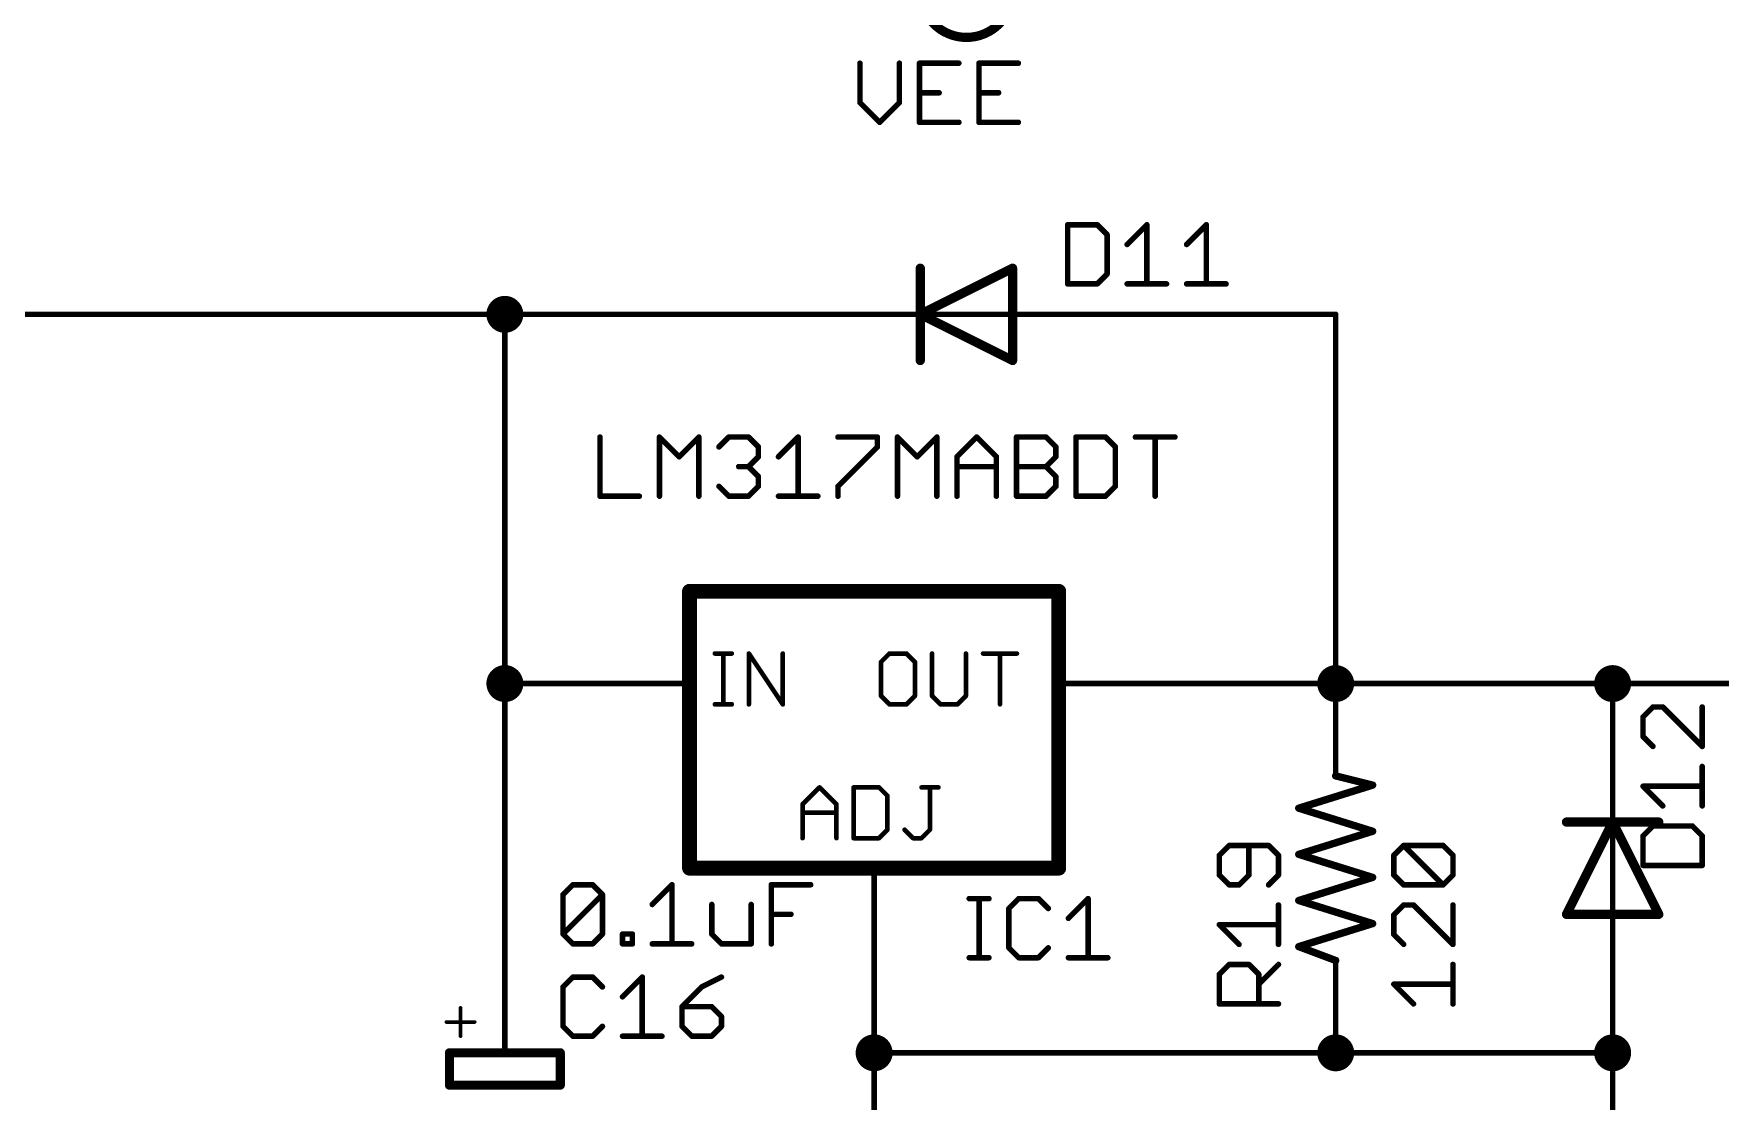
# Model space of a CAD drawing. Extents: x -40 to 215, y -109 to 87.
# Drawn here: x 121.66 to 168.06, y -41.97 to -12.6 of the extents above; entities that cross this region are included whole.
import ezdxf

# ---------------------------------------------------------------- set-up
doc = ezdxf.new("R2010")
doc.units = 0
for name, color, linetype in [('91', 94, 'CONTINUOUS'), ('94', 14, 'CONTINUOUS'), ('95', 251, 'CONTINUOUS'), ('96', 251, 'CONTINUOUS')]:
    doc.layers.add(name, color=color, linetype=linetype)

msp = doc.modelspace()

# ---------------------------------------------------------------- linework, layer by layer
at = {"layer": '91'}
for points, const_width in [([(134.62, -20.574, 1), (134.62, -20.066, 1), (134.62, -20.574)], 0.508), ([(134.62, -20.2819, 1), (134.62, -20.3581)], 0.0762), ([(134.6581, -20.32, 1), (134.5819, -20.32)], 0.0762), ([(134.62, -20.3581, 1), (134.62, -20.2819)], 0.0762), ([(144.78, -20.3581, 1), (144.78, -20.2819)], 0.0762), ([(149.86, -20.2819, 1), (149.86, -20.3581)], 0.0762), ([(157.5181, -20.32, 1), (157.4419, -20.32)], 0.0762), ([(157.48, -20.3581, 1), (157.48, -20.2819)], 0.0762), ([(134.62, -30.734, 1), (134.62, -30.226, 1), (134.62, -30.734)], 0.508), ([(157.48, -30.734, 1), (157.48, -30.226, 1), (157.48, -30.734)], 0.508), ([(165.1, -30.734, 1), (165.1, -30.226, 1), (165.1, -30.734)], 0.508), ([(134.62, -30.4419, 1), (134.62, -30.5181)], 0.0762), ([(134.6581, -30.48, 1), (134.5819, -30.48)], 0.0762), ([(134.5819, -30.48, 1), (134.6581, -30.48)], 0.0762), ([(137.16, -30.5181, 1), (137.16, -30.4419)], 0.0762), ([(152.4, -30.4419, 1), (152.4, -30.5181)], 0.0762), ([(157.48, -30.4419, 1), (157.48, -30.5181)], 0.0762), ([(157.4419, -30.48, 1), (157.5181, -30.48)], 0.0762), ([(157.48, -30.5181, 1), (157.48, -30.4419)], 0.0762), ([(165.1381, -30.48, 1), (165.0619, -30.48)], 0.0762), ([(165.1, -30.4419, 1), (165.1, -30.5181)], 0.0762), ([(165.1, -30.5181, 1), (165.1, -30.4419)], 0.0762), ([(165.0619, -33.02, 1), (165.1381, -33.02)], 0.0762), ([(144.8181, -38.1, 1), (144.7419, -38.1)], 0.0762), ([(165.1381, -38.1, 1), (165.0619, -38.1)], 0.0762), ([(134.5819, -38.1, 1), (134.6581, -38.1)], 0.0762), ([(144.78, -40.894, 1), (144.78, -40.386, 1), (144.78, -40.894)], 0.508), ([(157.48, -40.894, 1), (157.48, -40.386, 1), (157.48, -40.894)], 0.508), ([(165.1, -40.894, 1), (165.1, -40.386, 1), (165.1, -40.894)], 0.508), ([(144.78, -40.6019, 1), (144.78, -40.6781)], 0.0762), ([(144.7419, -40.64, 1), (144.8181, -40.64)], 0.0762), ([(157.48, -40.6019, 1), (157.48, -40.6781)], 0.0762), ([(157.48, -40.6781, 1), (157.48, -40.6019)], 0.0762), ([(165.1381, -40.64, 1), (165.0619, -40.64)], 0.0762), ([(165.0619, -40.64, 1), (165.1381, -40.64)], 0.0762), ([(165.1, -40.6781, 1), (165.1, -40.6019)], 0.0762)]:
    msp.add_lwpolyline(points, format="xyb", dxfattribs=dict(at, const_width=const_width))
at = {"layer": '91', "const_width": 0.1524}
for points in [[(111.76, -20.32), (134.62, -20.32)], [(144.78, -20.32), (134.62, -20.32)], [(134.62, -20.32), (134.62, -30.48)], [(149.86, -20.32), (157.48, -20.32)], [(157.48, -20.32), (157.48, -30.48)], [(137.16, -30.48), (134.62, -30.48)], [(134.62, -30.48), (134.62, -38.1)], [(152.4, -30.48), (157.48, -30.48)], [(157.48, -30.48), (165.1, -30.48)], [(165.1, -33.02), (165.1, -30.48)], [(165.1, -30.48), (172.72, -30.48)], [(144.78, -40.64), (144.78, -38.1)], [(165.1, -38.1), (165.1, -40.64)], [(144.78, -40.64), (157.48, -40.64)], [(157.48, -40.64), (165.1, -40.64)], [(165.1, -40.64), (165.1, -43.18)]]:
    msp.add_lwpolyline(points, dxfattribs=at)
at = {"layer": '94'}
for points, const_width in [([(147.32, -12.7, 1), (147.32, -10.16, 1), (147.32, -12.7)], 0.254), ([(146.1135, -19.05, 1), (145.9865, -19.05)], 0.127), ([(148.6535, -19.05, 1), (148.5265, -19.05)], 0.127), ([(148.6184, -19.1068, 1), (148.5616, -18.9932)], 0.127), ([(144.78, -20.2819, 1), (144.78, -20.3581)], 0.0762), ([(146.0784, -20.2632, 1), (146.0216, -20.3768)], 0.127), ([(146.1135, -20.32, 1), (145.9865, -20.32)], 0.127), ([(146.0216, -20.2632, 1), (146.0784, -20.3768)], 0.127), ([(145.9865, -20.32, 1), (146.1135, -20.32)], 0.127), ([(147.32, -20.2819, 1), (147.32, -20.3581)], 0.0762), ([(147.32, -20.3581, 1), (147.32, -20.2819)], 0.0762), ([(149.86, -20.3581, 1), (149.86, -20.2819)], 0.0762), ([(145.9865, -21.59, 1), (146.1135, -21.59)], 0.127), ([(148.5265, -21.59, 1), (148.6535, -21.59)], 0.127), ([(148.5616, -21.6468, 1), (148.6184, -21.5332)], 0.127), ([(139.7, -27.8384, 1), (139.7, -28.0416)], 0.2032), ([(139.8016, -27.94, 1), (139.5984, -27.94)], 0.2032), ([(149.9616, -27.94, 1), (149.7584, -27.94)], 0.2032), ([(149.86, -28.0416, 1), (149.86, -27.8384)], 0.2032), ([(137.16, -30.4419, 1), (137.16, -30.5181)], 0.0762), ([(139.7, -30.5181, 1), (139.7, -30.4419)], 0.0762), ([(149.86, -30.4419, 1), (149.86, -30.5181)], 0.0762), ([(152.4, -30.5181, 1), (152.4, -30.4419)], 0.0762), ([(157.5181, -30.48, 1), (157.4419, -30.48)], 0.0762), ([(157.4923, -32.9707, 1), (157.4677, -33.0693)], 0.1016), ([(165.1381, -33.02, 1), (165.0619, -33.02)], 0.0762), ([(157.4419, -33.02, 1), (157.5181, -33.02)], 0.0762), ([(158.5112, -33.3225, 1), (158.4808, -33.2255)], 0.1016), ([(158.4837, -33.3233, 1), (158.5083, -33.2247)], 0.1016), ([(156.4792, -33.8605, 1), (156.4488, -33.9575)], 0.1016), ([(156.4488, -33.8605, 1), (156.4792, -33.9575)], 0.1016), ([(163.83, -34.2265, 1), (163.83, -34.3535)], 0.127), ([(165.1568, -34.2616, 1), (165.0432, -34.3184)], 0.127), ([(165.1, -34.2265, 1), (165.1, -34.3535)], 0.127), ([(165.1568, -34.3184, 1), (165.0432, -34.2616)], 0.127), ([(165.1, -34.3535, 1), (165.1, -34.2265)], 0.127), ([(166.37, -34.3535, 1), (166.37, -34.2265)], 0.127), ([(158.5112, -34.5925, 1), (158.4808, -34.4955)], 0.1016), ([(158.4808, -34.5925, 1), (158.5112, -34.4955)], 0.1016), ([(156.4792, -35.1305, 1), (156.4488, -35.2275)], 0.1016), ([(156.4488, -35.1305, 1), (156.4792, -35.2275)], 0.1016), ([(139.7, -35.4584, 1), (139.7, -35.6616)], 0.2032), ([(139.5984, -35.56, 1), (139.8016, -35.56)], 0.2032), ([(144.8181, -35.56, 1), (144.7419, -35.56)], 0.0762), ([(149.7584, -35.56, 1), (149.9616, -35.56)], 0.2032), ([(149.86, -35.6616, 1), (149.86, -35.4584)], 0.2032), ([(158.5112, -35.8625, 1), (158.4808, -35.7655)], 0.1016), ([(158.4808, -35.8625, 1), (158.5112, -35.7655)], 0.1016), ([(165.1381, -35.56, 1), (165.0619, -35.56)], 0.0762), ([(165.0619, -35.56, 1), (165.1381, -35.56)], 0.0762), ([(156.4792, -36.4005, 1), (156.4488, -36.4975)], 0.1016), ([(156.4488, -36.4005, 1), (156.4792, -36.4975)], 0.1016), ([(158.5112, -37.1325, 1), (158.4808, -37.0355)], 0.1016), ([(158.4808, -37.1325, 1), (158.5112, -37.0355)], 0.1016), ([(163.83, -36.7665, 1), (163.83, -36.8935)], 0.127), ([(163.7732, -36.8016, 1), (163.8868, -36.8584)], 0.127), ([(166.3132, -36.8584, 1), (166.4268, -36.8016)], 0.127), ([(166.37, -36.8935, 1), (166.37, -36.7665)], 0.127), ([(134.6581, -38.1, 1), (134.5819, -38.1)], 0.0762), ([(156.4818, -37.6714, 1), (156.4462, -37.7666)], 0.1016), ([(156.4488, -37.6705, 1), (156.4792, -37.7675)], 0.1016), ([(157.5181, -38.1, 1), (157.4419, -38.1)], 0.0762), ([(157.4622, -38.1476, 1), (157.4978, -38.0524)], 0.1016), ([(144.7419, -38.1, 1), (144.8181, -38.1)], 0.0762), ([(165.0619, -38.1, 1), (165.1381, -38.1)], 0.0762), ([(133.4257, -39.4032, 1), (133.3749, -39.4032)], 0.0508), ([(133.0105, -39.7676, 1), (133.0105, -39.8184)], 0.0508), ([(133.7901, -39.8184, 1), (133.7901, -39.7676)], 0.0508), ([(133.3749, -40.1828, 1), (133.4257, -40.1828)], 0.0508), ([(133.1595, -40.64, 1), (133.0325, -40.64)], 0.127), ([(133.096, -40.5765, 1), (133.096, -40.7035)], 0.127), ([(134.5819, -40.64, 1), (134.6581, -40.64)], 0.0762), ([(136.2075, -40.64, 1), (136.0805, -40.64)], 0.127), ([(136.144, -40.7035, 1), (136.144, -40.5765)], 0.127), ([(144.8181, -40.64, 1), (144.7419, -40.64)], 0.0762), ([(157.4419, -40.64, 1), (157.5181, -40.64)], 0.0762), ([(133.096, -41.4655, 1), (133.096, -41.5925)], 0.127), ([(133.0325, -41.529, 1), (133.1595, -41.529)], 0.127), ([(136.0805, -41.529, 1), (136.2075, -41.529)], 0.127), ([(136.144, -41.5925, 1), (136.144, -41.4655)], 0.127)]:
    msp.add_lwpolyline(points, format="xyb", dxfattribs=dict(at, const_width=const_width))
for points, const_width in [([(148.59, -19.05), (146.05, -20.32)], 0.254), ([(146.05, -20.32), (146.05, -19.05)], 0.254), ([(148.59, -21.59), (148.59, -19.05)], 0.254), ([(144.78, -20.32), (147.32, -20.32)], 0.1524), ([(146.05, -20.32), (148.59, -21.59)], 0.254), ([(146.05, -21.59), (146.05, -20.32)], 0.254), ([(149.86, -20.32), (147.32, -20.32)], 0.1524), ([(149.86, -27.94), (139.7, -27.94)], 0.4064), ([(139.7, -27.94), (139.7, -35.56)], 0.4064), ([(149.86, -35.56), (149.86, -27.94)], 0.4064), ([(137.16, -30.48), (139.7, -30.48)], 0.1524), ([(152.4, -30.48), (149.86, -30.48)], 0.1524), ([(157.48, -30.48), (157.48, -33.02)], 0.1524), ([(158.496, -33.274), (157.48, -33.02)], 0.2032), ([(165.1, -33.02), (165.1, -35.56)], 0.1524), ([(156.464, -33.909), (158.496, -33.274)], 0.2032), ([(158.496, -34.544), (156.464, -33.909)], 0.2032), ([(165.1, -34.29), (163.83, -36.83)], 0.254), ([(163.83, -34.29), (165.1, -34.29)], 0.254), ([(166.37, -36.83), (165.1, -34.29)], 0.254), ([(165.1, -34.29), (166.37, -34.29)], 0.254), ([(156.464, -35.179), (158.496, -34.544)], 0.2032), ([(158.496, -35.814), (156.464, -35.179)], 0.2032), ([(139.7, -35.56), (149.86, -35.56)], 0.4064), ([(144.78, -38.1), (144.78, -35.56)], 0.1524), ([(156.464, -36.449), (158.496, -35.814)], 0.2032), ([(165.1, -38.1), (165.1, -35.56)], 0.1524), ([(158.496, -37.084), (156.464, -36.449)], 0.2032), ([(156.464, -37.719), (158.496, -37.084)], 0.2032), ([(163.83, -36.83), (166.37, -36.83)], 0.254), ([(134.62, -38.1), (134.62, -40.64)], 0.1524), ([(157.48, -38.1), (156.464, -37.719)], 0.2032), ([(157.48, -40.64), (157.48, -38.1)], 0.1524), ([(133.4003, -40.1828), (133.4003, -39.4032)], 0.1016), ([(133.0105, -39.793), (133.7901, -39.793)], 0.1016), ([(133.096, -40.64), (133.096, -41.529)], 0.254), ([(133.096, -40.64), (136.144, -40.64)], 0.254), ([(136.144, -41.529), (136.144, -40.64)], 0.254), ([(144.78, -40.64), (144.78, -43.18)], 0.1524), ([(133.096, -41.529), (136.144, -41.529)], 0.254)]:
    msp.add_lwpolyline(points, dxfattribs=dict(at, const_width=const_width))
at = {"layer": '95'}
for points, const_width in [([(150.1047, -17.8548), (150.1047, -19.4818)], 0.1524), ([(150.9182, -17.8548), (150.1047, -17.8548)], 0.1524), ([(151.1894, -18.126), (150.9182, -17.8548)], 0.1524), ([(151.1894, -19.2106), (151.1894, -18.126)], 0.1524), ([(151.7419, -18.3971), (152.2842, -17.8548)], 0.1524), ([(152.2842, -17.8548), (152.2842, -19.4818)], 0.1524), ([(153.379, -18.3971), (153.9214, -17.8548)], 0.1524), ([(153.9214, -17.8548), (153.9214, -19.4818)], 0.1524), ([(150.1047, -19.4818), (150.9182, -19.4818)], 0.1524), ([(150.9182, -19.4818), (151.1894, -19.2106)], 0.1524), ([(151.7419, -19.4818), (152.8265, -19.4818)], 0.1524), ([(153.379, -19.4818), (154.4637, -19.4818)], 0.1524), ([(140.3985, -29.6533), (140.8646, -29.6533)], 0.127), ([(140.6315, -31.0515), (140.6315, -29.6533)], 0.127), ([(141.334, -31.0515), (141.334, -29.6533)], 0.127), ([(141.334, -29.6533), (142.2661, -31.0515)], 0.127), ([(142.2661, -31.0515), (142.2661, -29.6533)], 0.127), ([(145.2035, -29.6533), (144.9705, -29.8863)], 0.127), ([(145.6696, -29.6533), (145.2035, -29.6533)], 0.127), ([(145.9026, -29.8863), (145.6696, -29.6533)], 0.127), ([(146.3738, -29.6533), (146.3738, -30.8185)], 0.127), ([(147.3059, -30.8185), (147.3059, -29.6533)], 0.127), ([(147.7771, -29.6533), (148.7092, -29.6533)], 0.127), ([(148.2431, -31.0515), (148.2431, -29.6533)], 0.127), ([(144.9705, -29.8863), (144.9705, -30.8185)], 0.127), ([(145.9026, -30.8185), (145.9026, -29.8863)], 0.127), ([(140.3985, -31.0515), (140.8646, -31.0515)], 0.127), ([(144.9705, -30.8185), (145.2035, -31.0515)], 0.127), ([(145.2035, -31.0515), (145.6696, -31.0515)], 0.127), ([(145.6696, -31.0515), (145.9026, -30.8185)], 0.127), ([(146.3738, -30.8185), (146.6068, -31.0515)], 0.127), ([(146.6068, -31.0515), (147.0729, -31.0515)], 0.127), ([(147.0729, -31.0515), (147.3059, -30.8185)], 0.127), ([(166.208, -31.1248), (165.9368, -31.396)], 0.1524), ([(166.4791, -31.1248), (166.208, -31.1248)], 0.1524), ([(167.5638, -32.2095), (166.4791, -31.1248)], 0.1524), ([(167.5638, -31.1248), (167.5638, -32.2095)], 0.1524), ([(165.9368, -31.396), (165.9368, -31.9383)], 0.1524), ([(165.9368, -31.9383), (166.208, -32.2095)], 0.1524), ([(167.5638, -33.8466), (167.5638, -32.762)], 0.1524), ([(142.8115, -33.8024), (143.2776, -33.3363)], 0.127), ([(143.2776, -33.3363), (143.7436, -33.8024)], 0.127), ([(144.2148, -33.3363), (144.2148, -34.7345)], 0.127), ([(144.9139, -33.3363), (144.2148, -33.3363)], 0.127), ([(145.1469, -33.5693), (144.9139, -33.3363)], 0.127), ([(146.0841, -33.3363), (146.5502, -33.3363)], 0.127), ([(146.3172, -34.5015), (146.3172, -33.3363)], 0.127), ([(166.4791, -33.8466), (165.9368, -33.3043)], 0.1524), ([(165.9368, -33.3043), (167.5638, -33.3043)], 0.1524), ([(142.8115, -34.7345), (142.8115, -33.8024)], 0.127), ([(143.7436, -33.8024), (143.7436, -34.7345)], 0.127), ([(145.1469, -34.5015), (145.1469, -33.5693)], 0.127), ([(142.8115, -34.0354), (143.7436, -34.0354)], 0.127), ([(166.208, -34.3991), (165.9368, -34.6703)], 0.1524), ([(167.2926, -34.3991), (166.208, -34.3991)], 0.1524), ([(167.5638, -34.6703), (167.2926, -34.3991)], 0.1524), ([(144.2148, -34.7345), (144.9139, -34.7345)], 0.127), ([(144.9139, -34.7345), (145.1469, -34.5015)], 0.127), ([(145.6181, -34.5015), (145.8511, -34.7345)], 0.127), ([(145.8511, -34.7345), (146.0841, -34.7345)], 0.127), ([(146.0841, -34.7345), (146.3172, -34.5015)], 0.127), ([(165.9368, -34.6703), (165.9368, -35.4838)], 0.1524), ([(167.5638, -35.4838), (167.5638, -34.6703)], 0.1524), ([(154.5494, -34.9348), (154.2782, -35.206)], 0.1524), ([(154.2782, -35.206), (154.2782, -35.7483)], 0.1524), ([(155.634, -34.9348), (154.5494, -34.9348)], 0.1524), ([(155.0917, -35.7483), (155.0917, -34.9348)], 0.1524), ([(155.9052, -35.206), (155.634, -34.9348)], 0.1524), ([(155.9052, -35.7483), (155.9052, -35.206)], 0.1524), ([(154.2782, -35.7483), (154.5494, -36.0195)], 0.1524), ([(154.8205, -36.0195), (155.0917, -35.7483)], 0.1524), ([(155.634, -36.0195), (155.9052, -35.7483)], 0.1524), ([(165.9368, -35.4838), (167.5638, -35.4838)], 0.1524), ([(154.5494, -36.0195), (154.8205, -36.0195)], 0.1524), ([(147.3962, -36.3968), (147.9385, -36.3968)], 0.1524), ([(147.6674, -38.0238), (147.6674, -36.3968)], 0.1524), ([(148.7588, -36.3968), (148.4876, -36.668)], 0.1524), ([(148.4876, -36.668), (148.4876, -37.7526)], 0.1524), ([(149.3011, -36.3968), (148.7588, -36.3968)], 0.1524), ([(149.5723, -36.668), (149.3011, -36.3968)], 0.1524), ([(150.1248, -36.9391), (150.6671, -36.3968)], 0.1524), ([(150.6671, -36.3968), (150.6671, -38.0238)], 0.1524), ([(155.9052, -37.6566), (155.9052, -36.572)], 0.1524), ([(154.8205, -37.6566), (154.2782, -37.1143)], 0.1524), ([(154.2782, -37.1143), (155.9052, -37.1143)], 0.1524), ([(147.3962, -38.0238), (147.9385, -38.0238)], 0.1524), ([(148.4876, -37.7526), (148.7588, -38.0238)], 0.1524), ([(148.7588, -38.0238), (149.3011, -38.0238)], 0.1524), ([(149.3011, -38.0238), (149.5723, -37.7526)], 0.1524), ([(150.1248, -38.0238), (151.2095, -38.0238)], 0.1524), ([(136.4914, -38.5558), (136.2202, -38.827)], 0.1524), ([(137.0337, -38.5558), (136.4914, -38.5558)], 0.1524), ([(137.3049, -38.827), (137.0337, -38.5558)], 0.1524), ([(137.8574, -39.0981), (138.3997, -38.5558)], 0.1524), ([(138.3997, -38.5558), (138.3997, -40.1828)], 0.1524), ([(140.5792, -38.5558), (140.0368, -38.827)], 0.1524), ([(154.2782, -38.4803), (154.5494, -38.2091)], 0.1524), ([(154.2782, -39.2938), (154.2782, -38.4803)], 0.1524), ([(154.5494, -38.2091), (155.0917, -38.2091)], 0.1524), ([(155.0917, -38.2091), (155.3629, -38.4803)], 0.1524), ([(155.3629, -38.7515), (155.9052, -38.2091)], 0.1524), ([(155.3629, -38.4803), (155.3629, -39.2938)], 0.1524), ([(136.2202, -38.827), (136.2202, -39.9116)], 0.1524), ([(140.0368, -38.827), (139.4945, -39.3693)], 0.1524), ([(139.4945, -39.3693), (139.4945, -39.9116)], 0.1524), ([(140.308, -39.3693), (139.4945, -39.3693)], 0.1524), ([(140.5792, -39.6405), (140.308, -39.3693)], 0.1524), ([(155.9052, -39.2938), (154.2782, -39.2938)], 0.1524), ([(136.2202, -39.9116), (136.4914, -40.1828)], 0.1524), ([(137.0337, -40.1828), (137.3049, -39.9116)], 0.1524), ([(139.4945, -39.9116), (139.7657, -40.1828)], 0.1524), ([(140.308, -40.1828), (140.5792, -39.9116)], 0.1524), ([(140.5792, -39.9116), (140.5792, -39.6405)], 0.1524), ([(136.4914, -40.1828), (137.0337, -40.1828)], 0.1524), ([(137.8574, -40.1828), (138.942, -40.1828)], 0.1524), ([(139.7657, -40.1828), (140.308, -40.1828)], 0.1524)]:
    msp.add_lwpolyline(points, dxfattribs=dict(at, const_width=const_width))
for points, const_width in [([(150.1428, -17.8548, 1), (150.0666, -17.8548)], 0.0762), ([(150.1047, -17.8167, 1), (150.1047, -17.8929)], 0.0762), ([(150.9452, -17.8279, 1), (150.8913, -17.8818)], 0.0762), ([(150.9182, -17.8929, 1), (150.9182, -17.8167)], 0.0762), ([(151.2275, -18.126, 1), (151.1513, -18.126)], 0.0762), ([(151.1624, -18.1529, 1), (151.2163, -18.099)], 0.0762), ([(152.3223, -17.8548, 1), (152.2461, -17.8548)], 0.0762), ([(152.3112, -17.8818, 1), (152.2573, -17.8279)], 0.0762), ([(153.9595, -17.8548, 1), (153.8833, -17.8548)], 0.0762), ([(153.9483, -17.8818, 1), (153.8944, -17.8279)], 0.0762), ([(151.7149, -18.3702, 1), (151.7688, -18.4241)], 0.0762), ([(153.3521, -18.3702, 1), (153.406, -18.4241)], 0.0762), ([(150.1047, -19.4437, 1), (150.1047, -19.5199)], 0.0762), ([(150.0666, -19.4818, 1), (150.1428, -19.4818)], 0.0762), ([(150.8913, -19.4549, 1), (150.9452, -19.5087)], 0.0762), ([(150.9182, -19.5199, 1), (150.9182, -19.4437)], 0.0762), ([(151.1513, -19.2106, 1), (151.2275, -19.2106)], 0.0762), ([(151.2163, -19.2376, 1), (151.1624, -19.1837)], 0.0762), ([(151.7419, -19.4437, 1), (151.7419, -19.5199)], 0.0762), ([(152.2461, -19.4818, 1), (152.3223, -19.4818)], 0.0762), ([(152.8265, -19.5199, 1), (152.8265, -19.4437)], 0.0762), ([(153.379, -19.4437, 1), (153.379, -19.5199)], 0.0762), ([(153.8833, -19.4818, 1), (153.9595, -19.4818)], 0.0762), ([(154.4637, -19.5199, 1), (154.4637, -19.4437)], 0.0762), ([(140.3985, -29.6216, 1), (140.3985, -29.6851)], 0.0635), ([(140.6633, -29.6533, 1), (140.5998, -29.6533)], 0.0635), ([(140.8646, -29.6851, 1), (140.8646, -29.6216)], 0.0635), ([(141.3604, -29.6357, 1), (141.3076, -29.6709)], 0.0635), ([(141.3658, -29.6533, 1), (141.3023, -29.6533)], 0.0635), ([(142.2979, -29.6533, 1), (142.2344, -29.6533)], 0.0635), ([(145.2035, -29.6216, 1), (145.2035, -29.6851)], 0.0635), ([(145.226, -29.6758, 1), (145.1811, -29.6309)], 0.0635), ([(145.692, -29.6309, 1), (145.6471, -29.6758)], 0.0635), ([(145.6696, -29.6851, 1), (145.6696, -29.6216)], 0.0635), ([(146.4055, -29.6533, 1), (146.342, -29.6533)], 0.0635), ([(147.3377, -29.6533, 1), (147.2742, -29.6533)], 0.0635), ([(147.7771, -29.6216, 1), (147.7771, -29.6851)], 0.0635), ([(148.2749, -29.6533, 1), (148.2114, -29.6533)], 0.0635), ([(148.7092, -29.6851, 1), (148.7092, -29.6216)], 0.0635), ([(144.948, -29.8639, 1), (144.993, -29.9088)], 0.0635), ([(145.0023, -29.8863, 1), (144.9388, -29.8863)], 0.0635), ([(145.9344, -29.8863, 1), (145.8709, -29.8863)], 0.0635), ([(145.8802, -29.9088, 1), (145.9251, -29.8639)], 0.0635), ([(140.3985, -31.0198, 1), (140.3985, -31.0832)], 0.0635), ([(140.5998, -31.0515, 1), (140.6633, -31.0515)], 0.0635), ([(140.8646, -31.0832, 1), (140.8646, -31.0198)], 0.0635), ([(141.3023, -31.0515, 1), (141.3658, -31.0515)], 0.0635), ([(142.2344, -31.0515, 1), (142.2979, -31.0515)], 0.0635), ([(142.2397, -31.0691, 1), (142.2926, -31.0339)], 0.0635), ([(144.993, -30.796, 1), (144.948, -30.8409)], 0.0635), ([(144.9388, -30.8185, 1), (145.0023, -30.8185)], 0.0635), ([(145.2035, -31.0198, 1), (145.2035, -31.0832)], 0.0635), ([(145.1811, -31.074, 1), (145.226, -31.029)], 0.0635), ([(145.6471, -31.029, 1), (145.692, -31.074)], 0.0635), ([(145.6696, -31.0832, 1), (145.6696, -31.0198)], 0.0635), ([(145.8709, -30.8185, 1), (145.9344, -30.8185)], 0.0635), ([(145.9251, -30.8409, 1), (145.8802, -30.796)], 0.0635), ([(146.3962, -30.796, 1), (146.3513, -30.8409)], 0.0635), ([(146.342, -30.8185, 1), (146.4055, -30.8185)], 0.0635), ([(146.6068, -31.0198, 1), (146.6068, -31.0832)], 0.0635), ([(146.5844, -31.074, 1), (146.6293, -31.029)], 0.0635), ([(147.0504, -31.029, 1), (147.0953, -31.074)], 0.0635), ([(147.0729, -31.0832, 1), (147.0729, -31.0198)], 0.0635), ([(147.2742, -30.8185, 1), (147.3377, -30.8185)], 0.0635), ([(147.3284, -30.8409, 1), (147.2835, -30.796)], 0.0635), ([(148.2114, -31.0515, 1), (148.2749, -31.0515)], 0.0635), ([(166.208, -31.0867, 1), (166.208, -31.1629)], 0.0762), ([(166.2349, -31.1518, 1), (166.181, -31.0979)], 0.0762), ([(166.5061, -31.0979, 1), (166.4522, -31.1518)], 0.0762), ([(166.4791, -31.1629, 1), (166.4791, -31.0867)], 0.0762), ([(167.6019, -31.1248, 1), (167.5257, -31.1248)], 0.0762), ([(165.9749, -31.396, 1), (165.8987, -31.396)], 0.0762), ([(165.9099, -31.3691, 1), (165.9638, -31.4229)], 0.0762), ([(165.9638, -31.9114, 1), (165.9099, -31.9653)], 0.0762), ([(165.8987, -31.9383, 1), (165.9749, -31.9383)], 0.0762), ([(166.181, -32.2364, 1), (166.2349, -32.1825)], 0.0762), ([(167.5257, -32.2095, 1), (167.6019, -32.2095)], 0.0762), ([(167.5369, -32.2364, 1), (167.5907, -32.1825)], 0.0762), ([(167.6019, -32.762, 1), (167.5257, -32.762)], 0.0762), ([(143.3, -33.3139, 1), (143.2551, -33.3588)], 0.0635), ([(143.3, -33.3588, 1), (143.2551, -33.3139)], 0.0635), ([(144.2465, -33.3363, 1), (144.183, -33.3363)], 0.0635), ([(144.2148, -33.3046, 1), (144.2148, -33.3681)], 0.0635), ([(144.9363, -33.3139, 1), (144.8914, -33.3588)], 0.0635), ([(144.9139, -33.3681, 1), (144.9139, -33.3046)], 0.0635), ([(146.0841, -33.3046, 1), (146.0841, -33.3681)], 0.0635), ([(146.3489, -33.3363, 1), (146.2854, -33.3363)], 0.0635), ([(146.5502, -33.3681, 1), (146.5502, -33.3046)], 0.0635), ([(165.9638, -33.2774, 1), (165.9099, -33.3313)], 0.0762), ([(165.9368, -33.2662, 1), (165.9368, -33.3424)], 0.0762), ([(167.5638, -33.3424, 1), (167.5638, -33.2662)], 0.0762), ([(142.789, -33.7799, 1), (142.834, -33.8248)], 0.0635), ([(142.8432, -33.8024, 1), (142.7798, -33.8024)], 0.0635), ([(143.7754, -33.8024, 1), (143.7119, -33.8024)], 0.0635), ([(143.7212, -33.8248, 1), (143.7661, -33.7799)], 0.0635), ([(145.1787, -33.5693, 1), (145.1152, -33.5693)], 0.0635), ([(145.1245, -33.5918, 1), (145.1694, -33.5469)], 0.0635), ([(166.4522, -33.8736, 1), (166.5061, -33.8197)], 0.0762), ([(167.5257, -33.8466, 1), (167.6019, -33.8466)], 0.0762), ([(142.8115, -34.0037, 1), (142.8115, -34.0672)], 0.0635), ([(143.7436, -34.0672, 1), (143.7436, -34.0037)], 0.0635), ([(166.208, -34.361, 1), (166.208, -34.4372)], 0.0762), ([(166.2349, -34.4261, 1), (166.181, -34.3722)], 0.0762), ([(167.3196, -34.3722, 1), (167.2657, -34.4261)], 0.0762), ([(167.2926, -34.4372, 1), (167.2926, -34.361)], 0.0762), ([(142.7798, -34.7345, 1), (142.8432, -34.7345)], 0.0635), ([(143.7119, -34.7345, 1), (143.7754, -34.7345)], 0.0635), ([(144.2148, -34.7028, 1), (144.2148, -34.7663)], 0.0635), ([(144.183, -34.7345, 1), (144.2465, -34.7345)], 0.0635), ([(144.8914, -34.712, 1), (144.9363, -34.757)], 0.0635), ([(144.9139, -34.7663, 1), (144.9139, -34.7028)], 0.0635), ([(145.1152, -34.5015, 1), (145.1787, -34.5015)], 0.0635), ([(145.1694, -34.5239, 1), (145.1245, -34.479)], 0.0635), ([(145.6405, -34.479, 1), (145.5956, -34.5239)], 0.0635), ([(145.8511, -34.7028, 1), (145.8511, -34.7663)], 0.0635), ([(145.8286, -34.757, 1), (145.8735, -34.712)], 0.0635), ([(146.0617, -34.712, 1), (146.1066, -34.757)], 0.0635), ([(146.0841, -34.7663, 1), (146.0841, -34.7028)], 0.0635), ([(146.2854, -34.5015, 1), (146.3489, -34.5015)], 0.0635), ([(146.3396, -34.5239, 1), (146.2947, -34.479)], 0.0635), ([(165.9749, -34.6703, 1), (165.8987, -34.6703)], 0.0762), ([(165.9099, -34.6434, 1), (165.9638, -34.6972)], 0.0762), ([(167.6019, -34.6703, 1), (167.5257, -34.6703)], 0.0762), ([(167.5369, -34.6972, 1), (167.5907, -34.6434)], 0.0762), ([(154.3163, -35.206, 1), (154.2401, -35.206)], 0.0762), ([(154.2513, -35.1791, 1), (154.3052, -35.2329)], 0.0762), ([(154.5494, -34.8967, 1), (154.5494, -34.9729)], 0.0762), ([(154.5763, -34.9618, 1), (154.5224, -34.9079)], 0.0762), ([(155.1298, -34.9348, 1), (155.0536, -34.9348)], 0.0762), ([(155.661, -34.9079, 1), (155.6071, -34.9618)], 0.0762), ([(155.634, -34.9729, 1), (155.634, -34.8967)], 0.0762), ([(155.9433, -35.206, 1), (155.8671, -35.206)], 0.0762), ([(155.8783, -35.2329, 1), (155.9321, -35.1791)], 0.0762), ([(154.3052, -35.7214, 1), (154.2513, -35.7753)], 0.0762), ([(154.2401, -35.7483, 1), (154.3163, -35.7483)], 0.0762), ([(155.0536, -35.7483, 1), (155.1298, -35.7483)], 0.0762), ([(155.1186, -35.7753, 1), (155.0648, -35.7214)], 0.0762), ([(155.8671, -35.7483, 1), (155.9433, -35.7483)], 0.0762), ([(155.9321, -35.7753, 1), (155.8783, -35.7214)], 0.0762), ([(165.9368, -35.4457, 1), (165.9368, -35.5219)], 0.0762), ([(165.8987, -35.4838, 1), (165.9749, -35.4838)], 0.0762), ([(167.5257, -35.4838, 1), (167.6019, -35.4838)], 0.0762), ([(167.5638, -35.5219, 1), (167.5638, -35.4457)], 0.0762), ([(154.5494, -35.9814, 1), (154.5494, -36.0576)], 0.0762), ([(154.5224, -36.0464, 1), (154.5763, -35.9925)], 0.0762), ([(154.7936, -35.9925, 1), (154.8475, -36.0464)], 0.0762), ([(154.8205, -36.0576, 1), (154.8205, -35.9814)], 0.0762), ([(155.6071, -35.9925, 1), (155.661, -36.0464)], 0.0762), ([(147.3962, -36.3587, 1), (147.3962, -36.4349)], 0.0762), ([(147.7055, -36.3968, 1), (147.6293, -36.3968)], 0.0762), ([(147.9385, -36.4349, 1), (147.9385, -36.3587)], 0.0762), ([(148.5257, -36.668, 1), (148.4495, -36.668)], 0.0762), ([(148.4607, -36.641, 1), (148.5146, -36.6949)], 0.0762), ([(148.7588, -36.3587, 1), (148.7588, -36.4349)], 0.0762), ([(148.7857, -36.4238, 1), (148.7319, -36.3699)], 0.0762), ([(149.3281, -36.3699, 1), (149.2742, -36.4238)], 0.0762), ([(149.3011, -36.4349, 1), (149.3011, -36.3587)], 0.0762), ([(149.5454, -36.6949, 1), (149.5992, -36.641)], 0.0762), ([(150.7052, -36.3968, 1), (150.629, -36.3968)], 0.0762), ([(150.6941, -36.4238, 1), (150.6402, -36.3699)], 0.0762), ([(155.9433, -36.572, 1), (155.8671, -36.572)], 0.0762), ([(150.0979, -36.9122, 1), (150.1517, -36.9661)], 0.0762), ([(154.3052, -37.0874, 1), (154.2513, -37.1413)], 0.0762), ([(154.2782, -37.0762, 1), (154.2782, -37.1524)], 0.0762), ([(155.9052, -37.1524, 1), (155.9052, -37.0762)], 0.0762), ([(147.3962, -37.9857, 1), (147.3962, -38.0619)], 0.0762), ([(147.6293, -38.0238, 1), (147.7055, -38.0238)], 0.0762), ([(147.9385, -38.0619, 1), (147.9385, -37.9857)], 0.0762), ([(148.5146, -37.7257, 1), (148.4607, -37.7796)], 0.0762), ([(148.4495, -37.7526, 1), (148.5257, -37.7526)], 0.0762), ([(148.7588, -37.9857, 1), (148.7588, -38.0619)], 0.0762), ([(148.7319, -38.0507, 1), (148.7857, -37.9969)], 0.0762), ([(149.2742, -37.9969, 1), (149.3281, -38.0507)], 0.0762), ([(149.3011, -38.0619, 1), (149.3011, -37.9857)], 0.0762), ([(149.5992, -37.7796, 1), (149.5454, -37.7257)], 0.0762), ([(150.1248, -37.9857, 1), (150.1248, -38.0619)], 0.0762), ([(150.629, -38.0238, 1), (150.7052, -38.0238)], 0.0762), ([(151.2095, -38.0619, 1), (151.2095, -37.9857)], 0.0762), ([(154.7936, -37.6836, 1), (154.8475, -37.6297)], 0.0762), ([(155.8671, -37.6566, 1), (155.9433, -37.6566)], 0.0762), ([(136.4914, -38.5177, 1), (136.4914, -38.5939)], 0.0762), ([(136.5183, -38.5828, 1), (136.4644, -38.5289)], 0.0762), ([(137.0606, -38.5289, 1), (137.0068, -38.5828)], 0.0762), ([(137.0337, -38.5939, 1), (137.0337, -38.5177)], 0.0762), ([(138.4378, -38.5558, 1), (138.3616, -38.5558)], 0.0762), ([(138.4266, -38.5828, 1), (138.3727, -38.5289)], 0.0762), ([(140.5962, -38.5899, 1), (140.5621, -38.5217)], 0.0762), ([(154.3163, -38.4803, 1), (154.2401, -38.4803)], 0.0762), ([(154.2513, -38.4534, 1), (154.3052, -38.5072)], 0.0762), ([(154.5494, -38.171, 1), (154.5494, -38.2472)], 0.0762), ([(154.5763, -38.2361, 1), (154.5224, -38.1822)], 0.0762), ([(155.1186, -38.1822, 1), (155.0648, -38.2361)], 0.0762), ([(155.0917, -38.2472, 1), (155.0917, -38.171)], 0.0762), ([(155.401, -38.4803, 1), (155.3248, -38.4803)], 0.0762), ([(155.3359, -38.5072, 1), (155.3898, -38.4534)], 0.0762), ([(155.9321, -38.2361, 1), (155.8783, -38.1822)], 0.0762), ([(136.2583, -38.827, 1), (136.1821, -38.827)], 0.0762), ([(136.1933, -38.8, 1), (136.2471, -38.8539)], 0.0762), ([(137.2779, -38.8539, 1), (137.3318, -38.8)], 0.0762), ([(140.0198, -38.7929, 1), (140.0539, -38.8611)], 0.0762), ([(140.0638, -38.8539, 1), (140.0099, -38.8)], 0.0762), ([(155.3359, -38.7245, 1), (155.3898, -38.7784)], 0.0762), ([(137.8304, -39.0712, 1), (137.8843, -39.1251)], 0.0762), ([(139.5326, -39.3693, 1), (139.4564, -39.3693)], 0.0762), ([(139.4945, -39.3312, 1), (139.4945, -39.4074)], 0.0762), ([(139.4676, -39.3424, 1), (139.5215, -39.3962)], 0.0762), ([(140.3349, -39.3424, 1), (140.2811, -39.3962)], 0.0762), ([(140.308, -39.4074, 1), (140.308, -39.3312)], 0.0762), ([(154.2782, -39.2557, 1), (154.2782, -39.3319)], 0.0762), ([(154.2401, -39.2938, 1), (154.3163, -39.2938)], 0.0762), ([(155.3248, -39.2938, 1), (155.401, -39.2938)], 0.0762), ([(155.9052, -39.3319, 1), (155.9052, -39.2557)], 0.0762), ([(136.2471, -39.8847, 1), (136.1933, -39.9386)], 0.0762), ([(136.1821, -39.9116, 1), (136.2583, -39.9116)], 0.0762), ([(137.3318, -39.9386, 1), (137.2779, -39.8847)], 0.0762), ([(139.5215, -39.8847, 1), (139.4676, -39.9386)], 0.0762), ([(139.4564, -39.9116, 1), (139.5326, -39.9116)], 0.0762), ([(140.6173, -39.6405, 1), (140.5411, -39.6405)], 0.0762), ([(140.5411, -39.9116, 1), (140.6173, -39.9116)], 0.0762), ([(140.5522, -39.6674, 1), (140.6061, -39.6135)], 0.0762), ([(140.6061, -39.9386, 1), (140.5522, -39.8847)], 0.0762), ([(136.4914, -40.1447, 1), (136.4914, -40.2209)], 0.0762), ([(136.4644, -40.2097, 1), (136.5183, -40.1559)], 0.0762), ([(137.0068, -40.1559, 1), (137.0606, -40.2097)], 0.0762), ([(137.0337, -40.2209, 1), (137.0337, -40.1447)], 0.0762), ([(137.8574, -40.1447, 1), (137.8574, -40.2209)], 0.0762), ([(138.3616, -40.1828, 1), (138.4378, -40.1828)], 0.0762), ([(138.942, -40.2209, 1), (138.942, -40.1447)], 0.0762), ([(139.7657, -40.1447, 1), (139.7657, -40.2209)], 0.0762), ([(139.7387, -40.2097, 1), (139.7926, -40.1559)], 0.0762), ([(140.2811, -40.1559, 1), (140.3349, -40.2097)], 0.0762), ([(140.308, -40.2209, 1), (140.308, -40.1447)], 0.0762)]:
    msp.add_lwpolyline(points, format="xyb", dxfattribs=dict(at, const_width=const_width))
at = {"layer": '96', "const_width": 0.1524}
for points in [[(144.3897, -13.4098), (144.3897, -14.4945)], [(145.4744, -14.4945), (145.4744, -13.4098)], [(147.1115, -13.4098), (146.0269, -13.4098)], [(146.0269, -13.4098), (146.0269, -15.0368)], [(148.7487, -13.4098), (147.664, -13.4098)], [(147.664, -13.4098), (147.664, -15.0368)], [(146.0269, -14.2233), (146.5692, -14.2233)], [(147.664, -14.2233), (148.2064, -14.2233)], [(144.3897, -14.4945), (144.9321, -15.0368)], [(144.9321, -15.0368), (145.4744, -14.4945)], [(146.0269, -15.0368), (147.1115, -15.0368)], [(147.664, -15.0368), (148.7487, -15.0368)], [(137.2362, -23.6968), (137.2362, -25.3238)], [(138.8734, -25.3238), (138.8734, -23.6968)], [(138.8734, -23.6968), (139.4157, -24.2391)], [(139.4157, -24.2391), (139.958, -23.6968)], [(139.958, -23.6968), (139.958, -25.3238)], [(140.5105, -23.968), (140.7817, -23.6968)], [(140.7817, -23.6968), (141.324, -23.6968)], [(141.324, -23.6968), (141.5952, -23.968)], [(142.1477, -24.2391), (142.69, -23.6968)], [(142.69, -23.6968), (142.69, -25.3238)], [(143.7848, -23.6968), (144.8695, -23.6968)], [(144.8695, -23.6968), (144.8695, -23.968)], [(145.422, -25.3238), (145.422, -23.6968)], [(145.422, -23.6968), (145.9643, -24.2391)], [(145.9643, -24.2391), (146.5066, -23.6968)], [(146.5066, -23.6968), (146.5066, -25.3238)], [(147.0591, -24.2391), (147.6015, -23.6968)], [(147.6015, -23.6968), (148.1438, -24.2391)], [(148.6963, -25.3238), (148.6963, -23.6968)], [(148.6963, -23.6968), (149.5098, -23.6968)], [(149.5098, -23.6968), (149.781, -23.968)], [(150.3334, -23.6968), (150.3334, -25.3238)], [(151.1469, -23.6968), (150.3334, -23.6968)], [(151.4181, -23.968), (151.1469, -23.6968)], [(151.9706, -23.6968), (153.0553, -23.6968)], [(152.5129, -25.3238), (152.5129, -23.6968)], [(141.5952, -23.968), (141.5952, -24.2391)], [(144.8695, -23.968), (143.7848, -25.0526)], [(149.781, -23.968), (149.781, -24.2391)], [(151.4181, -25.0526), (151.4181, -23.968)], [(141.324, -24.5103), (141.0528, -24.5103)], [(141.5952, -24.2391), (141.324, -24.5103)], [(141.324, -24.5103), (141.5952, -24.7815)], [(147.0591, -25.3238), (147.0591, -24.2391)], [(147.0591, -24.5103), (148.1438, -24.5103)], [(148.1438, -24.2391), (148.1438, -25.3238)], [(148.6963, -24.5103), (149.5098, -24.5103)], [(149.781, -24.2391), (149.5098, -24.5103)], [(149.5098, -24.5103), (149.781, -24.7815)], [(140.7817, -25.3238), (140.5105, -25.0526)], [(141.5952, -25.0526), (141.324, -25.3238)], [(141.5952, -24.7815), (141.5952, -25.0526)], [(143.7848, -25.0526), (143.7848, -25.3238)], [(149.781, -25.0526), (149.5098, -25.3238)], [(149.781, -24.7815), (149.781, -25.0526)], [(151.1469, -25.3238), (151.4181, -25.0526)], [(137.2362, -25.3238), (138.3209, -25.3238)], [(141.324, -25.3238), (140.7817, -25.3238)], [(142.1477, -25.3238), (143.2323, -25.3238)], [(149.5098, -25.3238), (148.6963, -25.3238)], [(150.3334, -25.3238), (151.1469, -25.3238)], [(159.0788, -35.206), (159.35, -34.9348)], [(159.0788, -35.7483), (159.0788, -35.206)], [(159.35, -34.9348), (160.4346, -34.9348)], [(160.4346, -36.0195), (159.35, -34.9348)], [(160.4346, -34.9348), (160.7058, -35.206)], [(160.7058, -35.206), (160.7058, -35.7483)], [(159.35, -36.0195), (159.0788, -35.7483)], [(160.7058, -35.7483), (160.4346, -36.0195)], [(136.2202, -36.287), (136.4914, -36.0158)], [(136.4914, -36.0158), (137.0337, -36.0158)], [(137.0337, -36.0158), (137.3049, -36.287)], [(138.6759, -36.5581), (139.2183, -36.0158)], [(139.2183, -36.0158), (139.2183, -37.6428)], [(141.9502, -37.6428), (141.9502, -36.0158)], [(141.9502, -36.0158), (143.0349, -36.0158)], [(160.4346, -36.0195), (159.35, -36.0195)], [(136.2202, -37.3716), (136.2202, -36.287)], [(136.2202, -37.3716), (137.3049, -36.287)], [(137.3049, -36.287), (137.3049, -37.3716)], [(140.3131, -36.5581), (140.3131, -37.3716)], [(141.3978, -37.6428), (141.3978, -36.5581)], [(159.35, -36.572), (159.0788, -36.8432)], [(159.6211, -36.572), (159.35, -36.572)], [(160.7058, -37.6566), (159.6211, -36.572)], [(160.7058, -36.572), (160.7058, -37.6566)], [(141.9502, -36.8293), (142.4926, -36.8293)], [(159.0788, -36.8432), (159.0788, -37.3855)], [(136.4914, -37.6428), (136.2202, -37.3716)], [(137.0337, -37.6428), (136.4914, -37.6428)], [(137.3049, -37.3716), (137.0337, -37.6428)], [(137.8574, -37.6428), (137.8574, -37.3716)], [(137.8574, -37.3716), (138.1285, -37.3716)], [(138.1285, -37.6428), (137.8574, -37.6428)], [(138.1285, -37.3716), (138.1285, -37.6428)], [(138.6759, -37.6428), (139.7606, -37.6428)], [(140.3131, -37.3716), (140.5843, -37.6428)], [(140.5843, -37.6428), (141.3978, -37.6428)], [(159.0788, -37.3855), (159.35, -37.6566)], [(160.7058, -39.2938), (160.7058, -38.2091)], [(159.6211, -39.2938), (159.0788, -38.7515)], [(159.0788, -38.7515), (160.7058, -38.7515)]]:
    msp.add_lwpolyline(points, dxfattribs=at)
at = {"layer": '96', "const_width": 0.0762}
for points in [[(144.4278, -13.4098, 1), (144.3516, -13.4098)], [(145.5125, -13.4098, 1), (145.4363, -13.4098)], [(146.0269, -13.3717, 1), (146.0269, -13.4479)], [(146.065, -13.4098, 1), (145.9888, -13.4098)], [(147.1115, -13.4479, 1), (147.1115, -13.3717)], [(147.664, -13.3717, 1), (147.664, -13.4479)], [(147.7021, -13.4098, 1), (147.6259, -13.4098)], [(148.7487, -13.4479, 1), (148.7487, -13.3717)], [(146.0269, -14.1852, 1), (146.0269, -14.2614)], [(146.5692, -14.2614, 1), (146.5692, -14.1852)], [(147.664, -14.1852, 1), (147.664, -14.2614)], [(148.2064, -14.2614, 1), (148.2064, -14.1852)], [(144.4167, -14.4675, 1), (144.3628, -14.5214)], [(144.3516, -14.4945, 1), (144.4278, -14.4945)], [(145.4363, -14.4945, 1), (145.5125, -14.4945)], [(145.5013, -14.5214, 1), (145.4474, -14.4675)], [(144.9051, -15.0099, 1), (144.959, -15.0637)], [(144.9051, -15.0637, 1), (144.959, -15.0099)], [(146.0269, -14.9987, 1), (146.0269, -15.0749)], [(145.9888, -15.0368, 1), (146.065, -15.0368)], [(147.1115, -15.0749, 1), (147.1115, -14.9987)], [(147.664, -14.9987, 1), (147.664, -15.0749)], [(147.6259, -15.0368, 1), (147.7021, -15.0368)], [(148.7487, -15.0749, 1), (148.7487, -14.9987)], [(137.2743, -23.6968, 1), (137.1981, -23.6968)], [(138.9003, -23.6699, 1), (138.8464, -23.7238)], [(138.9115, -23.6968, 1), (138.8353, -23.6968)], [(139.9961, -23.6968, 1), (139.9199, -23.6968)], [(139.985, -23.7238, 1), (139.9311, -23.6699)], [(140.7817, -23.6587, 1), (140.7817, -23.7349)], [(140.8086, -23.7238, 1), (140.7547, -23.6699)], [(141.3509, -23.6699, 1), (141.2971, -23.7238)], [(141.324, -23.7349, 1), (141.324, -23.6587)], [(142.7281, -23.6968, 1), (142.6519, -23.6968)], [(142.7169, -23.7238, 1), (142.6631, -23.6699)], [(143.7848, -23.6587, 1), (143.7848, -23.7349)], [(144.9076, -23.6968, 1), (144.8314, -23.6968)], [(144.8695, -23.7349, 1), (144.8695, -23.6587)], [(145.4489, -23.6699, 1), (145.395, -23.7238)], [(145.4601, -23.6968, 1), (145.3839, -23.6968)], [(146.5447, -23.6968, 1), (146.4685, -23.6968)], [(146.5336, -23.7238, 1), (146.4797, -23.6699)], [(147.6284, -23.6699, 1), (147.5745, -23.7238)], [(147.6284, -23.7238, 1), (147.5745, -23.6699)], [(148.7344, -23.6968, 1), (148.6582, -23.6968)], [(148.6963, -23.6587, 1), (148.6963, -23.7349)], [(149.5367, -23.6699, 1), (149.4828, -23.7238)], [(149.5098, -23.7349, 1), (149.5098, -23.6587)], [(150.3334, -23.6587, 1), (150.3334, -23.7349)], [(150.3715, -23.6968, 1), (150.2954, -23.6968)], [(151.1739, -23.6699, 1), (151.12, -23.7238)], [(151.1469, -23.7349, 1), (151.1469, -23.6587)], [(151.9706, -23.6587, 1), (151.9706, -23.7349)], [(152.551, -23.6968, 1), (152.4748, -23.6968)], [(153.0553, -23.7349, 1), (153.0553, -23.6587)], [(140.4836, -23.941, 1), (140.5375, -23.9949)], [(141.6333, -23.968, 1), (141.5571, -23.968)], [(141.5682, -23.9949, 1), (141.6221, -23.941)], [(144.8314, -23.968, 1), (144.9076, -23.968)], [(144.8964, -23.9949, 1), (144.8425, -23.941)], [(149.8191, -23.968, 1), (149.7429, -23.968)], [(149.754, -23.9949, 1), (149.8079, -23.941)], [(151.4562, -23.968, 1), (151.38, -23.968)], [(151.3912, -23.9949, 1), (151.445, -23.941)], [(139.3887, -24.2122, 1), (139.4426, -24.2661)], [(139.3887, -24.2661, 1), (139.4426, -24.2122)], [(141.0528, -24.4722, 1), (141.0528, -24.5484)], [(141.3509, -24.4834, 1), (141.2971, -24.5372)], [(141.2971, -24.4834, 1), (141.3509, -24.5372)], [(141.324, -24.5484, 1), (141.324, -24.4722)], [(141.5571, -24.2391, 1), (141.6333, -24.2391)], [(141.6221, -24.2661, 1), (141.5682, -24.2122)], [(142.1207, -24.2122, 1), (142.1746, -24.2661)], [(145.9374, -24.2122, 1), (145.9913, -24.2661)], [(145.9374, -24.2661, 1), (145.9913, -24.2122)], [(147.0972, -24.2391, 1), (147.021, -24.2391)], [(147.0322, -24.2122, 1), (147.0861, -24.2661)], [(147.0591, -24.4722, 1), (147.0591, -24.5484)], [(148.1819, -24.2391, 1), (148.1057, -24.2391)], [(148.1169, -24.2661, 1), (148.1707, -24.2122)], [(148.1438, -24.5484, 1), (148.1438, -24.4722)], [(148.6963, -24.4722, 1), (148.6963, -24.5484)], [(149.5367, -24.4834, 1), (149.4828, -24.5372)], [(149.4828, -24.4834, 1), (149.5367, -24.5372)], [(149.5098, -24.5484, 1), (149.5098, -24.4722)], [(149.7429, -24.2391, 1), (149.8191, -24.2391)], [(149.8079, -24.2661, 1), (149.754, -24.2122)], [(140.5375, -25.0257, 1), (140.4836, -25.0796)], [(141.6333, -24.7815, 1), (141.5571, -24.7815)], [(141.5571, -25.0526, 1), (141.6333, -25.0526)], [(141.5682, -24.8084, 1), (141.6221, -24.7545)], [(141.6221, -25.0796, 1), (141.5682, -25.0257)], [(143.8229, -25.0526, 1), (143.7467, -25.0526)], [(143.7579, -25.0257, 1), (143.8118, -25.0796)], [(149.8191, -24.7815, 1), (149.7429, -24.7815)], [(149.7429, -25.0526, 1), (149.8191, -25.0526)], [(149.754, -24.8084, 1), (149.8079, -24.7545)], [(149.8079, -25.0796, 1), (149.754, -25.0257)], [(151.38, -25.0526, 1), (151.4562, -25.0526)], [(151.445, -25.0796, 1), (151.3912, -25.0257)], [(137.2362, -25.2857, 1), (137.2362, -25.3619)], [(137.1981, -25.3238, 1), (137.2743, -25.3238)], [(138.3209, -25.3619, 1), (138.3209, -25.2857)], [(138.8353, -25.3238, 1), (138.9115, -25.3238)], [(139.9199, -25.3238, 1), (139.9961, -25.3238)], [(140.7817, -25.2857, 1), (140.7817, -25.3619)], [(140.7547, -25.3507, 1), (140.8086, -25.2969)], [(141.2971, -25.2969, 1), (141.3509, -25.3507)], [(141.324, -25.3619, 1), (141.324, -25.2857)], [(142.1477, -25.2857, 1), (142.1477, -25.3619)], [(142.6519, -25.3238, 1), (142.7281, -25.3238)], [(143.2323, -25.3619, 1), (143.2323, -25.2857)], [(143.7467, -25.3238, 1), (143.8229, -25.3238)], [(145.3839, -25.3238, 1), (145.4601, -25.3238)], [(146.4685, -25.3238, 1), (146.5447, -25.3238)], [(147.021, -25.3238, 1), (147.0972, -25.3238)], [(148.1057, -25.3238, 1), (148.1819, -25.3238)], [(148.6963, -25.2857, 1), (148.6963, -25.3619)], [(148.6582, -25.3238, 1), (148.7344, -25.3238)], [(149.4828, -25.2969, 1), (149.5367, -25.3507)], [(149.5098, -25.3619, 1), (149.5098, -25.2857)], [(150.3334, -25.2857, 1), (150.3334, -25.3619)], [(150.2954, -25.3238, 1), (150.3715, -25.3238)], [(151.12, -25.2969, 1), (151.1739, -25.3507)], [(151.1469, -25.3619, 1), (151.1469, -25.2857)], [(152.4748, -25.3238, 1), (152.551, -25.3238)], [(159.1169, -35.206, 1), (159.0407, -35.206)], [(159.0519, -35.1791, 1), (159.1058, -35.2329)], [(159.3769, -34.9079, 1), (159.323, -34.9618)], [(159.35, -34.8967, 1), (159.35, -34.9729)], [(159.3769, -34.9618, 1), (159.323, -34.9079)], [(160.4616, -34.9079, 1), (160.4077, -34.9618)], [(160.4346, -34.9729, 1), (160.4346, -34.8967)], [(160.7439, -35.206, 1), (160.6677, -35.206)], [(160.6789, -35.2329, 1), (160.7327, -35.1791)], [(159.1058, -35.7214, 1), (159.0519, -35.7753)], [(159.0407, -35.7483, 1), (159.1169, -35.7483)], [(160.6677, -35.7483, 1), (160.7439, -35.7483)], [(160.7327, -35.7753, 1), (160.6789, -35.7214)], [(136.4914, -35.9777, 1), (136.4914, -36.0539)], [(136.5183, -36.0428, 1), (136.4644, -35.9889)], [(137.0606, -35.9889, 1), (137.0068, -36.0428)], [(137.0337, -36.0539, 1), (137.0337, -35.9777)], [(139.2564, -36.0158, 1), (139.1802, -36.0158)], [(139.2452, -36.0428, 1), (139.1913, -35.9889)], [(141.9883, -36.0158, 1), (141.9121, -36.0158)], [(141.9502, -35.9777, 1), (141.9502, -36.0539)], [(143.0349, -36.0539, 1), (143.0349, -35.9777)], [(159.35, -35.9814, 1), (159.35, -36.0576)], [(159.323, -36.0464, 1), (159.3769, -35.9925)], [(160.4077, -35.9925, 1), (160.4616, -36.0464)], [(160.4077, -36.0464, 1), (160.4616, -35.9925)], [(160.4346, -36.0576, 1), (160.4346, -35.9814)], [(136.2583, -36.287, 1), (136.1821, -36.287)], [(136.1933, -36.26, 1), (136.2471, -36.3139)], [(137.343, -36.287, 1), (137.2668, -36.287)], [(137.3318, -36.3139, 1), (137.2779, -36.26)], [(137.2779, -36.3139, 1), (137.3318, -36.26)], [(138.649, -36.5312, 1), (138.7029, -36.5851)], [(140.3512, -36.5581, 1), (140.275, -36.5581)], [(141.4358, -36.5581, 1), (141.3597, -36.5581)], [(159.35, -36.5339, 1), (159.35, -36.6101)], [(159.3769, -36.5989, 1), (159.323, -36.545)], [(159.6481, -36.545, 1), (159.5942, -36.5989)], [(159.6211, -36.6101, 1), (159.6211, -36.5339)], [(160.7439, -36.572, 1), (160.6677, -36.572)], [(141.9502, -36.7912, 1), (141.9502, -36.8674)], [(142.4926, -36.8674, 1), (142.4926, -36.7912)], [(159.1169, -36.8432, 1), (159.0407, -36.8432)], [(159.0519, -36.8162, 1), (159.1058, -36.8701)], [(136.2471, -37.3447, 1), (136.1933, -37.3986)], [(136.1933, -37.3447, 1), (136.2471, -37.3986)], [(136.1821, -37.3716, 1), (136.2583, -37.3716)], [(136.4914, -37.6047, 1), (136.4914, -37.6809)], [(136.4644, -37.6697, 1), (136.5183, -37.6159)], [(137.0068, -37.6159, 1), (137.0606, -37.6697)], [(137.0337, -37.6809, 1), (137.0337, -37.6047)], [(137.2668, -37.3716, 1), (137.343, -37.3716)], [(137.3318, -37.3986, 1), (137.2779, -37.3447)], [(137.8955, -37.3716, 1), (137.8193, -37.3716)], [(137.8574, -37.3335, 1), (137.8574, -37.4097)], [(137.8574, -37.6047, 1), (137.8574, -37.6809)], [(138.1666, -37.3716, 1), (138.0904, -37.3716)], [(138.1285, -37.4097, 1), (138.1285, -37.3335)], [(138.1285, -37.6809, 1), (138.1285, -37.6047)], [(138.6759, -37.6047, 1), (138.6759, -37.6809)], [(139.7606, -37.6809, 1), (139.7606, -37.6047)], [(140.34, -37.3447, 1), (140.2861, -37.3986)], [(140.275, -37.3716, 1), (140.3512, -37.3716)], [(140.5843, -37.6047, 1), (140.5843, -37.6809)], [(140.5573, -37.6697, 1), (140.6112, -37.6159)], [(141.3978, -37.6809, 1), (141.3978, -37.6047)], [(159.1058, -37.3585, 1), (159.0519, -37.4124)], [(159.0407, -37.3855, 1), (159.1169, -37.3855)], [(137.8193, -37.6428, 1), (137.8955, -37.6428)], [(138.0904, -37.6428, 1), (138.1666, -37.6428)], [(139.1802, -37.6428, 1), (139.2564, -37.6428)], [(141.3597, -37.6428, 1), (141.4358, -37.6428)], [(141.9121, -37.6428, 1), (141.9883, -37.6428)], [(159.323, -37.6836, 1), (159.3769, -37.6297)], [(160.6677, -37.6566, 1), (160.7439, -37.6566)], [(160.6789, -37.6836, 1), (160.7327, -37.6297)], [(160.7439, -38.2091, 1), (160.6677, -38.2091)], [(159.1058, -38.7245, 1), (159.0519, -38.7784)], [(159.0788, -38.7134, 1), (159.0788, -38.7896)], [(160.7058, -38.7896, 1), (160.7058, -38.7134)], [(159.5942, -39.3207, 1), (159.6481, -39.2669)], [(160.6677, -39.2938, 1), (160.7439, -39.2938)]]:
    msp.add_lwpolyline(points, format="xyb", dxfattribs=at)

doc.saveas('drawing.dxf')
